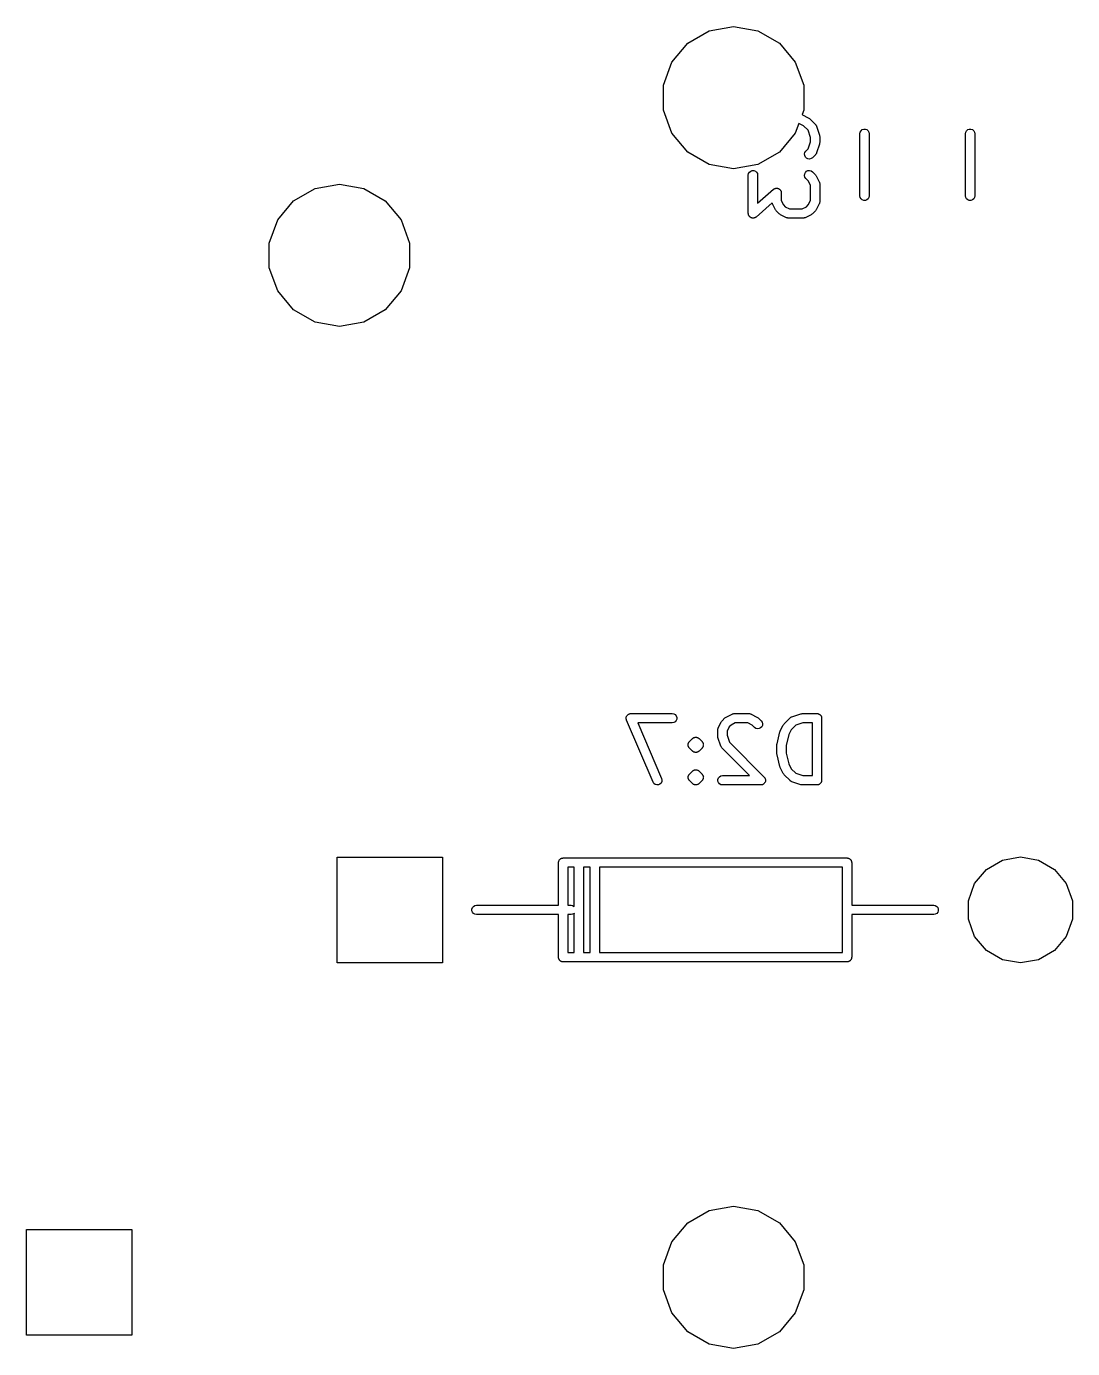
# Model space of a CAD drawing. Extents: x 17 to 274, y -105 to -6.
# Drawn here: x 146.15 to 163, y -75.07 to -53.77 of the extents above; entities that cross this region are included whole.
import ezdxf

# ---------------------------------------------------------------- set-up
doc = ezdxf.new("R2010")
doc.units = 0
doc.header["$MEASUREMENT"] = 0
doc.layers.add('BLACK', color=7, linetype='CONTINUOUS')

msp = doc.modelspace()

# ---------------------------------------------------------------- linework, layer by layer
at = {"layer": 'Black'}
for p, q in [((156.802, -54.0411), (157.148, -53.8418)), ((157.148, -53.8418), (157.54, -53.7726)), ((157.54, -53.7726), (157.932, -53.8418)), ((157.932, -53.8418), (158.278, -54.0411)), ((156.546, -54.3463), (156.802, -54.0411)), ((158.278, -54.0411), (158.534, -54.3463)), ((156.41, -54.7208), (156.546, -54.3463)), ((158.534, -54.3463), (158.67, -54.7208)), ((156.41, -55.1192), (156.41, -54.7208)), ((158.67, -54.7208), (158.67, -55.1192)), ((156.546, -55.4937), (156.41, -55.1192)), ((158.67, -55.1192), (158.643, -55.1934)), ((158.592, -55.3344), (158.534, -55.4937)), ((158.665, -55.3712), (158.592, -55.3344)), ((158.643, -55.1934), (158.648, -55.1948)), ((158.648, -55.1948), (158.743, -55.2424)), ((158.743, -55.2424), (158.753, -55.2496)), ((158.753, -55.2496), (158.763, -55.2565)), ((158.763, -55.2565), (158.858, -55.3517)), ((158.858, -55.3517), (158.86, -55.3553)), ((158.86, -55.3553), (158.864, -55.3581)), ((158.864, -55.3581), (158.868, -55.3659)), ((158.868, -55.3659), (158.873, -55.3731)), ((156.802, -55.7989), (156.546, -55.4937)), ((158.534, -55.4937), (158.278, -55.7989)), ((158.739, -55.4453), (158.665, -55.3712)), ((158.777, -55.5598), (158.739, -55.4453)), ((158.777, -55.6307), (158.777, -55.5598)), ((158.873, -55.3731), (158.874, -55.3772)), ((158.874, -55.3772), (158.876, -55.381)), ((158.876, -55.381), (158.924, -55.5239)), ((158.924, -55.5239), (158.925, -55.5358)), ((158.925, -55.5358), (158.927, -55.5476)), ((158.927, -55.5476), (158.927, -55.6429)), ((159.575, -55.5), (159.58, -55.4743)), ((159.575, -56.5), (159.575, -55.5)), ((159.58, -55.4743), (159.593, -55.4518)), ((159.593, -55.4518), (159.612, -55.435)), ((159.612, -55.435), (159.637, -55.4261)), ((159.637, -55.4261), (159.663, -55.4261)), ((159.663, -55.4261), (159.688, -55.435)), ((159.688, -55.435), (159.707, -55.4518)), ((159.707, -55.4518), (159.72, -55.4743)), ((159.72, -55.4743), (159.725, -55.5)), ((159.725, -55.5), (159.725, -56.5)), ((161.275, -55.5), (161.28, -55.4743)), ((161.275, -56.5), (161.275, -55.5)), ((161.28, -55.4743), (161.293, -55.4518)), ((161.293, -55.4518), (161.312, -55.435)), ((161.312, -55.435), (161.337, -55.4261)), ((161.337, -55.4261), (161.363, -55.4261)), ((161.363, -55.4261), (161.387, -55.435)), ((161.387, -55.435), (161.407, -55.4518)), ((161.407, -55.4518), (161.42, -55.4743)), ((161.42, -55.4743), (161.425, -55.5)), ((161.425, -55.5), (161.425, -56.5)), ((158.689, -55.8016), (158.704, -55.7803)), ((158.704, -55.7803), (158.739, -55.7452)), ((158.739, -55.7452), (158.777, -55.6307)), ((158.924, -55.6666), (158.876, -55.8094)), ((158.925, -55.6547), (158.924, -55.6666)), ((158.927, -55.6429), (158.925, -55.6547)), ((157.148, -55.9982), (156.802, -55.7989)), ((157.54, -56.0674), (157.148, -55.9982)), ((157.932, -55.9982), (157.54, -56.0674)), ((158.278, -55.7989), (157.932, -55.9982)), ((158.682, -55.8268), (158.689, -55.8016)), ((158.685, -55.8527), (158.682, -55.8268)), ((158.696, -55.8764), (158.685, -55.8527)), ((158.714, -55.8948), (158.696, -55.8764)), ((158.738, -55.9058), (158.714, -55.8948)), ((158.764, -55.908), (158.738, -55.9058)), ((158.789, -55.9013), (158.764, -55.908)), ((158.81, -55.8864), (158.789, -55.9013)), ((158.858, -55.8387), (158.81, -55.8864)), ((158.86, -55.8352), (158.858, -55.8387)), ((158.864, -55.8323), (158.86, -55.8352)), ((158.868, -55.8246), (158.864, -55.8323)), ((158.873, -55.8174), (158.868, -55.8246)), ((158.874, -55.8132), (158.873, -55.8174)), ((158.876, -55.8094), (158.874, -55.8132)), ((157.777, -56.1667), (157.782, -56.141)), ((157.777, -56.7857), (157.777, -56.1667)), ((157.782, -56.141), (157.795, -56.1185)), ((157.795, -56.1185), (157.815, -56.1017)), ((157.815, -56.1017), (157.839, -56.0928)), ((157.839, -56.0928), (157.865, -56.0928)), ((157.865, -56.0928), (157.89, -56.1017)), ((157.89, -56.1017), (157.91, -56.1185)), ((157.91, -56.1185), (157.923, -56.141)), ((157.923, -56.141), (157.927, -56.1667)), ((157.927, -56.1667), (157.927, -56.6204)), ((158.682, -56.1732), (158.685, -56.1473)), ((158.689, -56.1984), (158.682, -56.1732)), ((158.685, -56.1473), (158.696, -56.1236)), ((158.704, -56.2197), (158.689, -56.1984)), ((158.696, -56.1236), (158.714, -56.1052)), ((158.714, -56.1052), (158.738, -56.0942)), ((158.738, -56.0942), (158.764, -56.092)), ((158.764, -56.092), (158.789, -56.0987)), ((158.789, -56.0987), (158.81, -56.1136)), ((158.81, -56.1136), (158.858, -56.1613)), ((158.858, -56.1613), (158.865, -56.1711)), ((158.865, -56.1711), (158.872, -56.1807)), ((158.872, -56.1807), (158.919, -56.276)), ((150.452, -56.5811), (150.798, -56.3818)), ((150.798, -56.3818), (151.19, -56.3126)), ((151.19, -56.3126), (151.582, -56.3818)), ((151.582, -56.3818), (151.928, -56.5811)), ((157.927, -56.6204), (158.184, -56.3959)), ((158.184, -56.3959), (158.19, -56.3921)), ((158.19, -56.3921), (158.196, -56.3874)), ((158.196, -56.3874), (158.201, -56.3854)), ((158.201, -56.3854), (158.206, -56.3824)), ((158.206, -56.3824), (158.213, -56.381)), ((158.213, -56.381), (158.22, -56.3785)), ((158.22, -56.3785), (158.226, -56.3785)), ((158.226, -56.3785), (158.232, -56.3774)), ((158.232, -56.3774), (158.239, -56.3785)), ((158.239, -56.3785), (158.246, -56.3785)), ((158.246, -56.3785), (158.252, -56.3805)), ((158.252, -56.3805), (158.258, -56.3814)), ((158.258, -56.3814), (158.264, -56.3849)), ((158.264, -56.3849), (158.271, -56.3874)), ((158.271, -56.3874), (158.275, -56.3911)), ((158.275, -56.3911), (158.28, -56.3939)), ((158.28, -56.3939), (158.285, -56.3995)), ((158.285, -56.3995), (158.291, -56.4042)), ((158.291, -56.4042), (158.294, -56.4092)), ((158.294, -56.4092), (158.297, -56.4135)), ((158.297, -56.4135), (158.3, -56.4204)), ((158.3, -56.4204), (158.304, -56.4267)), ((158.304, -56.4267), (158.305, -56.4324)), ((158.743, -56.2587), (158.704, -56.2197)), ((158.777, -56.3272), (158.743, -56.2587)), ((158.777, -56.5775), (158.777, -56.3272)), ((158.919, -56.276), (158.921, -56.2801)), ((158.921, -56.2801), (158.923, -56.2839)), ((158.923, -56.2839), (158.924, -56.2925)), ((158.924, -56.2925), (158.927, -56.3009)), ((158.927, -56.3009), (158.927, -56.3053)), ((158.927, -56.3053), (158.927, -56.3095)), ((158.927, -56.3095), (158.927, -56.5952)), ((150.196, -56.8863), (150.452, -56.5811)), ((151.928, -56.5811), (152.184, -56.8863)), ((158.162, -56.6147), (157.902, -56.8422)), ((158.163, -56.6209), (158.162, -56.6147)), ((158.165, -56.6246), (158.163, -56.6209)), ((158.166, -56.6288), (158.165, -56.6246)), ((158.214, -56.724), (158.166, -56.6288)), ((158.305, -56.4324), (158.307, -56.4378)), ((158.307, -56.4378), (158.307, -56.4452)), ((158.307, -56.4452), (158.308, -56.4524)), ((158.308, -56.4524), (158.308, -56.5775)), ((158.308, -56.5775), (158.343, -56.646)), ((158.743, -56.646), (158.777, -56.5775)), ((158.919, -56.6288), (158.872, -56.724)), ((158.921, -56.6246), (158.919, -56.6288)), ((158.923, -56.6209), (158.921, -56.6246)), ((158.924, -56.6122), (158.923, -56.6209)), ((158.927, -56.6038), (158.924, -56.6122)), ((158.927, -56.5952), (158.927, -56.5995)), ((158.927, -56.5995), (158.927, -56.6038)), ((159.58, -56.5257), (159.575, -56.5)), ((159.593, -56.5482), (159.58, -56.5257)), ((159.612, -56.565), (159.593, -56.5482)), ((159.637, -56.5739), (159.612, -56.565)), ((159.663, -56.5739), (159.637, -56.5739)), ((159.688, -56.565), (159.663, -56.5739)), ((159.707, -56.5482), (159.688, -56.565)), ((159.72, -56.5257), (159.707, -56.5482)), ((159.725, -56.5), (159.72, -56.5257)), ((161.28, -56.5257), (161.275, -56.5)), ((161.293, -56.5482), (161.28, -56.5257)), ((161.312, -56.565), (161.293, -56.5482)), ((161.337, -56.5739), (161.312, -56.565)), ((161.363, -56.5739), (161.337, -56.5739)), ((161.387, -56.565), (161.363, -56.5739)), ((161.407, -56.5482), (161.387, -56.565)), ((161.42, -56.5257), (161.407, -56.5482)), ((161.425, -56.5), (161.42, -56.5257)), ((157.779, -56.7929), (157.777, -56.7857)), ((157.779, -56.8003), (157.779, -56.7929)), ((157.781, -56.8057), (157.779, -56.8003)), ((157.782, -56.8114), (157.781, -56.8057)), ((157.786, -56.8177), (157.782, -56.8114)), ((157.788, -56.8246), (157.786, -56.8177)), ((157.792, -56.8289), (157.788, -56.8246)), ((157.795, -56.8339), (157.792, -56.8289)), ((157.801, -56.8386), (157.795, -56.8339)), ((157.805, -56.8442), (157.801, -56.8386)), ((157.81, -56.8469), (157.805, -56.8442)), ((157.815, -56.8507), (157.81, -56.8469)), ((157.822, -56.8532), (157.815, -56.8507)), ((157.828, -56.8567), (157.822, -56.8532)), ((157.834, -56.8576), (157.828, -56.8567)), ((157.872, -56.8571), (157.865, -56.8596)), ((157.879, -56.8556), (157.872, -56.8571)), ((157.884, -56.8526), (157.879, -56.8556)), ((157.89, -56.8507), (157.884, -56.8526)), ((157.895, -56.846), (157.89, -56.8507)), ((157.902, -56.8422), (157.895, -56.846)), ((158.221, -56.7337), (158.214, -56.724)), ((158.228, -56.7435), (158.221, -56.7337)), ((158.276, -56.7911), (158.228, -56.7435)), ((158.285, -56.798), (158.276, -56.7911)), ((158.295, -56.8052), (158.285, -56.798)), ((158.39, -56.8528), (158.295, -56.8052)), ((158.343, -56.646), (158.373, -56.6765)), ((158.373, -56.6765), (158.442, -56.7107)), ((158.394, -56.854), (158.39, -56.8528)), ((158.398, -56.8562), (158.394, -56.854)), ((158.407, -56.8577), (158.398, -56.8562)), ((158.442, -56.7107), (158.644, -56.7107)), ((158.644, -56.7107), (158.713, -56.6765)), ((158.688, -56.8562), (158.679, -56.8577)), ((158.691, -56.854), (158.688, -56.8562)), ((158.695, -56.8528), (158.691, -56.854)), ((158.791, -56.8052), (158.695, -56.8528)), ((158.713, -56.6765), (158.743, -56.646)), ((158.8, -56.798), (158.791, -56.8052)), ((158.81, -56.7911), (158.8, -56.798)), ((158.858, -56.7435), (158.81, -56.7911)), ((158.865, -56.7337), (158.858, -56.7435)), ((158.872, -56.724), (158.865, -56.7337)), ((150.06, -57.2608), (150.196, -56.8863)), ((152.184, -56.8863), (152.32, -57.2608)), ((157.839, -56.8596), (157.834, -56.8576)), ((157.847, -56.8596), (157.839, -56.8596)), ((157.854, -56.8607), (157.847, -56.8596)), ((157.86, -56.8596), (157.854, -56.8607)), ((157.865, -56.8596), (157.86, -56.8596)), ((158.415, -56.8602), (158.407, -56.8577)), ((158.42, -56.86), (158.415, -56.8602)), ((158.424, -56.8607), (158.42, -56.86)), ((158.662, -56.8607), (158.424, -56.8607)), ((158.666, -56.86), (158.662, -56.8607)), ((158.67, -56.8602), (158.666, -56.86)), ((158.679, -56.8577), (158.67, -56.8602)), ((150.06, -57.6592), (150.06, -57.2608)), ((152.32, -57.2608), (152.32, -57.6592)), ((150.196, -58.0337), (150.06, -57.6592)), ((152.32, -57.6592), (152.184, -58.0337)), ((150.452, -58.3389), (150.196, -58.0337)), ((152.184, -58.0337), (151.928, -58.3389)), ((150.798, -58.5382), (150.452, -58.3389)), ((151.928, -58.3389), (151.582, -58.5382)), ((151.19, -58.6074), (150.798, -58.5382)), ((151.582, -58.5382), (151.19, -58.6074)), ((155.808, -64.9191), (155.809, -64.9105)), ((155.809, -64.9235), (155.808, -64.9191)), ((155.809, -64.9019), (155.811, -64.8977)), ((155.809, -64.9105), (155.809, -64.9019)), ((155.809, -64.9279), (155.809, -64.9235)), ((155.812, -64.9361), (155.809, -64.9279)), ((155.811, -64.8932), (155.815, -64.8855)), ((155.811, -64.8977), (155.811, -64.8932)), ((155.814, -64.9445), (155.812, -64.9361)), ((156.243, -65.9445), (155.814, -64.9445)), ((155.815, -64.8855), (155.818, -64.8774)), ((155.818, -64.8774), (155.821, -64.874)), ((155.821, -64.874), (155.823, -64.87)), ((155.823, -64.87), (155.829, -64.8641)), ((155.829, -64.8641), (155.835, -64.8575)), ((155.835, -64.8575), (155.839, -64.8552)), ((155.839, -64.8552), (155.842, -64.8522)), ((155.842, -64.8522), (155.85, -64.8488)), ((155.85, -64.8488), (155.857, -64.8444)), ((155.857, -64.8444), (155.862, -64.8437)), ((155.862, -64.8437), (155.866, -64.8419)), ((155.866, -64.8419), (155.874, -64.8414)), ((155.874, -64.8414), (155.883, -64.8399)), ((155.883, -64.8399), (156.55, -64.8399)), ((156.55, -64.8399), (156.575, -64.8444)), ((156.575, -64.8444), (156.598, -64.8575)), ((156.598, -64.8575), (156.615, -64.8774)), ((156.615, -64.8774), (156.623, -64.9019)), ((156.623, -64.9279), (156.615, -64.9524)), ((156.623, -64.9019), (156.623, -64.9279)), ((157.354, -64.9571), (157.401, -64.9095)), ((157.401, -64.9095), (157.411, -64.9026)), ((157.411, -64.9026), (157.421, -64.8955)), ((157.421, -64.8955), (157.516, -64.8478)), ((157.516, -64.8478), (157.52, -64.8466)), ((157.52, -64.8466), (157.524, -64.8444)), ((157.524, -64.8444), (157.533, -64.8429)), ((157.533, -64.8429), (157.541, -64.8404)), ((157.541, -64.8404), (157.545, -64.8407)), ((157.545, -64.8407), (157.55, -64.8399)), ((157.55, -64.8399), (157.788, -64.8399)), ((157.788, -64.8399), (157.792, -64.8407)), ((157.792, -64.8407), (157.796, -64.8404)), ((157.796, -64.8404), (157.805, -64.8429)), ((157.805, -64.8429), (157.813, -64.8444)), ((157.813, -64.8444), (157.817, -64.8466)), ((157.817, -64.8466), (157.821, -64.8478)), ((157.821, -64.8478), (157.916, -64.8955)), ((157.916, -64.8955), (157.926, -64.9026)), ((157.926, -64.9026), (157.936, -64.9095)), ((157.936, -64.9095), (157.984, -64.9571)), ((158.354, -65.0047), (158.449, -64.9095)), ((158.449, -64.9095), (158.452, -64.907)), ((158.452, -64.907), (158.455, -64.9038)), ((158.455, -64.9038), (158.463, -64.8996)), ((158.463, -64.8996), (158.47, -64.8946)), ((158.47, -64.8946), (158.474, -64.8934)), ((158.474, -64.8934), (158.478, -64.8914)), ((158.478, -64.8914), (158.621, -64.8438)), ((158.621, -64.8438), (158.633, -64.842)), ((158.633, -64.842), (158.645, -64.8399)), ((158.645, -64.8399), (158.883, -64.8399)), ((158.883, -64.8399), (158.889, -64.8411)), ((158.889, -64.8411), (158.896, -64.8411)), ((158.896, -64.8411), (158.902, -64.8433)), ((158.902, -64.8433), (158.909, -64.8444)), ((158.909, -64.8444), (158.914, -64.8477)), ((158.914, -64.8477), (158.92, -64.85)), ((158.92, -64.85), (158.925, -64.8542)), ((158.925, -64.8542), (158.931, -64.8575)), ((158.931, -64.8575), (158.935, -64.8625)), ((158.935, -64.8625), (158.94, -64.8667)), ((158.94, -64.8667), (158.944, -64.8724)), ((158.944, -64.8724), (158.948, -64.8774)), ((158.948, -64.8774), (158.95, -64.8836)), ((158.95, -64.8836), (158.953, -64.8893)), ((158.953, -64.8893), (158.955, -64.8957)), ((158.955, -64.8957), (158.957, -64.9019)), ((158.957, -64.9019), (158.957, -64.9085)), ((158.957, -64.9085), (158.958, -64.9149)), ((158.958, -64.9149), (158.958, -65.9149)), ((156.55, -64.9899), (155.997, -64.9899)), ((155.997, -64.9899), (156.38, -65.8854)), ((156.575, -64.9854), (156.55, -64.9899)), ((156.598, -64.9724), (156.575, -64.9854)), ((156.615, -64.9524), (156.598, -64.9724)), ((157.284, -65.1054), (157.285, -65.1011)), ((157.284, -65.2006), (157.284, -65.1054)), ((157.285, -65.0968), (157.287, -65.0884)), ((157.285, -65.1011), (157.285, -65.0968)), ((157.287, -65.0884), (157.289, -65.0797)), ((157.289, -65.0797), (157.291, -65.076)), ((157.291, -65.076), (157.292, -65.0719)), ((157.292, -65.0719), (157.34, -64.9766)), ((157.34, -64.9766), (157.347, -64.967)), ((157.347, -64.967), (157.354, -64.9571)), ((157.468, -65.0546), (157.434, -65.1231)), ((157.434, -65.1231), (157.434, -65.1885)), ((157.499, -65.0242), (157.468, -65.0546)), ((157.567, -64.9899), (157.499, -65.0242)), ((157.77, -64.9899), (157.567, -64.9899)), ((157.838, -65.0242), (157.77, -64.9899)), ((157.877, -65.0632), (157.838, -65.0242)), ((157.899, -65.0781), (157.877, -65.0632)), ((157.924, -65.0849), (157.899, -65.0781)), ((157.95, -65.0826), (157.924, -65.0849)), ((157.974, -65.0716), (157.95, -65.0826)), ((157.992, -65.0532), (157.974, -65.0716)), ((157.984, -64.9571), (157.998, -64.9785)), ((158.003, -65.0296), (157.992, -65.0532)), ((157.998, -64.9785), (158.005, -65.0036)), ((158.005, -65.0036), (158.003, -65.0296)), ((158.239, -65.3253), (158.286, -65.1348)), ((158.286, -65.1348), (158.29, -65.1273)), ((158.29, -65.1273), (158.292, -65.1195)), ((158.292, -65.1195), (158.34, -65.0242)), ((158.34, -65.0242), (158.347, -65.0146)), ((158.347, -65.0146), (158.354, -65.0047)), ((158.468, -65.1022), (158.43, -65.1792)), ((158.542, -65.0281), (158.468, -65.1022)), ((158.657, -64.9899), (158.542, -65.0281)), ((158.808, -64.9899), (158.657, -64.9899)), ((158.808, -65.8399), (158.808, -64.9899)), ((156.808, -65.337), (156.81, -65.3306)), ((156.809, -65.3435), (156.808, -65.337)), ((156.808, -65.35), (156.809, -65.3435)), ((156.81, -65.3564), (156.808, -65.35)), ((156.81, -65.3241), (156.813, -65.3181)), ((156.81, -65.3306), (156.81, -65.3241)), ((156.81, -65.3629), (156.81, -65.3564)), ((156.813, -65.3689), (156.81, -65.3629)), ((156.813, -65.3181), (156.815, -65.3118)), ((156.815, -65.3752), (156.813, -65.3689)), ((156.815, -65.3118), (156.819, -65.3064)), ((156.819, -65.3064), (156.821, -65.3005)), ((156.821, -65.3005), (156.826, -65.2958)), ((156.826, -65.2958), (156.83, -65.2905)), ((156.83, -65.2905), (156.877, -65.2428)), ((156.877, -65.2428), (156.883, -65.2391)), ((156.883, -65.2391), (156.888, -65.2344)), ((156.888, -65.2344), (156.89, -65.233)), ((156.89, -65.233), (156.893, -65.2309)), ((156.893, -65.2309), (156.896, -65.2298)), ((156.896, -65.2298), (156.899, -65.2279)), ((156.899, -65.2279), (156.905, -65.2262)), ((156.905, -65.2262), (156.911, -65.2234)), ((156.911, -65.2234), (156.914, -65.2231)), ((156.914, -65.2231), (156.917, -65.222)), ((156.917, -65.222), (156.921, -65.222)), ((156.921, -65.222), (156.924, -65.2212)), ((156.924, -65.2212), (156.931, -65.2217)), ((156.931, -65.2217), (156.937, -65.2212)), ((156.937, -65.2212), (156.94, -65.222)), ((156.94, -65.222), (156.944, -65.222)), ((156.944, -65.222), (156.947, -65.2231)), ((156.947, -65.2231), (156.95, -65.2234)), ((156.95, -65.2234), (156.956, -65.2262)), ((156.956, -65.2262), (156.962, -65.2279)), ((156.962, -65.2279), (156.965, -65.2298)), ((156.965, -65.2298), (156.968, -65.2309)), ((156.968, -65.2309), (156.971, -65.233)), ((156.971, -65.233), (156.974, -65.2344)), ((156.974, -65.2344), (156.978, -65.2391)), ((156.978, -65.2391), (156.984, -65.2428)), ((156.984, -65.2428), (157.031, -65.2905)), ((157.031, -65.2905), (157.035, -65.2958)), ((157.035, -65.2958), (157.04, -65.3005)), ((157.04, -65.3005), (157.042, -65.3064)), ((157.042, -65.3064), (157.046, -65.3118)), ((157.046, -65.3118), (157.048, -65.3181)), ((157.048, -65.3688), (157.046, -65.3752)), ((157.048, -65.3181), (157.051, -65.3241)), ((157.051, -65.3629), (157.048, -65.3688)), ((157.051, -65.3241), (157.051, -65.3306)), ((157.051, -65.3306), (157.053, -65.337)), ((157.053, -65.35), (157.051, -65.3564)), ((157.051, -65.3564), (157.051, -65.3629)), ((157.053, -65.337), (157.052, -65.3435)), ((157.052, -65.3435), (157.053, -65.35)), ((157.286, -65.2125), (157.284, -65.2006)), ((157.288, -65.2244), (157.286, -65.2125)), ((157.336, -65.3672), (157.288, -65.2244)), ((157.338, -65.371), (157.336, -65.3672)), ((157.339, -65.3752), (157.338, -65.371)), ((157.434, -65.1885), (157.472, -65.303)), ((157.472, -65.303), (158.031, -65.8619)), ((158.236, -65.3435), (158.238, -65.3345)), ((158.236, -65.4864), (158.236, -65.3435)), ((158.238, -65.3345), (158.239, -65.3253)), ((158.43, -65.1792), (158.386, -65.3527)), ((158.386, -65.3527), (158.386, -65.4771)), ((156.819, -65.3806), (156.815, -65.3752)), ((156.821, -65.3865), (156.819, -65.3806)), ((156.826, -65.3912), (156.821, -65.3865)), ((156.83, -65.3965), (156.826, -65.3912)), ((156.877, -65.4441), (156.83, -65.3965)), ((156.883, -65.4479), (156.877, -65.4441)), ((156.888, -65.4525), (156.883, -65.4479)), ((156.89, -65.4539), (156.888, -65.4525)), ((156.893, -65.4561), (156.89, -65.4539)), ((156.896, -65.4572), (156.893, -65.4561)), ((156.899, -65.4591), (156.896, -65.4572)), ((156.905, -65.4608), (156.899, -65.4591)), ((156.911, -65.4636), (156.905, -65.4608)), ((156.914, -65.4638), (156.911, -65.4636)), ((156.917, -65.465), (156.914, -65.4638)), ((156.921, -65.465), (156.917, -65.465)), ((156.924, -65.4658), (156.921, -65.465)), ((156.931, -65.4653), (156.924, -65.4658)), ((156.937, -65.4658), (156.931, -65.4653)), ((156.94, -65.465), (156.937, -65.4658)), ((156.944, -65.465), (156.94, -65.465)), ((156.947, -65.4638), (156.944, -65.465)), ((156.95, -65.4636), (156.947, -65.4638)), ((156.956, -65.4608), (156.95, -65.4636)), ((156.962, -65.4591), (156.956, -65.4608)), ((156.965, -65.4572), (156.962, -65.4591)), ((156.968, -65.4561), (156.965, -65.4572)), ((156.971, -65.4539), (156.968, -65.4561)), ((156.974, -65.4525), (156.971, -65.4539)), ((156.978, -65.4479), (156.974, -65.4525)), ((156.984, -65.4441), (156.978, -65.4479)), ((157.031, -65.3965), (156.984, -65.4441)), ((157.035, -65.3912), (157.031, -65.3965)), ((157.04, -65.3865), (157.035, -65.3912)), ((157.042, -65.3806), (157.04, -65.3865)), ((157.046, -65.3752), (157.042, -65.3806)), ((157.344, -65.3824), (157.339, -65.3752)), ((157.348, -65.3901), (157.344, -65.3824)), ((157.351, -65.393), (157.348, -65.3901)), ((157.354, -65.3965), (157.351, -65.393)), ((157.797, -65.8399), (157.354, -65.3965)), ((158.238, -65.4954), (158.236, -65.4864)), ((158.239, -65.5045), (158.238, -65.4954)), ((158.286, -65.695), (158.239, -65.5045)), ((158.386, -65.4771), (158.43, -65.6506)), ((156.83, -65.8143), (156.877, -65.7666)), ((156.877, -65.7666), (156.883, -65.7629)), ((156.883, -65.7629), (156.888, -65.7582)), ((156.888, -65.7582), (156.89, -65.7569)), ((156.89, -65.7569), (156.893, -65.7547)), ((156.893, -65.7547), (156.896, -65.7536)), ((156.896, -65.7536), (156.899, -65.7517)), ((156.899, -65.7517), (156.905, -65.75)), ((156.905, -65.75), (156.911, -65.7472)), ((156.911, -65.7472), (156.914, -65.747)), ((156.914, -65.747), (156.917, -65.7458)), ((156.917, -65.7458), (156.921, -65.7458)), ((156.921, -65.7458), (156.924, -65.745)), ((156.924, -65.745), (156.931, -65.7455)), ((156.931, -65.7455), (156.937, -65.745)), ((156.937, -65.745), (156.94, -65.7458)), ((156.94, -65.7458), (156.944, -65.7458)), ((156.944, -65.7458), (156.947, -65.747)), ((156.947, -65.747), (156.95, -65.7472)), ((156.95, -65.7472), (156.956, -65.75)), ((156.956, -65.75), (156.962, -65.7517)), ((156.962, -65.7517), (156.965, -65.7536)), ((156.965, -65.7536), (156.968, -65.7547)), ((156.968, -65.7547), (156.971, -65.7569)), ((156.971, -65.7569), (156.974, -65.7582)), ((156.974, -65.7582), (156.978, -65.7629)), ((156.978, -65.7629), (156.984, -65.7666)), ((156.984, -65.7666), (157.031, -65.8143)), ((158.29, -65.7025), (158.286, -65.695)), ((158.292, -65.7104), (158.29, -65.7025)), ((158.34, -65.8056), (158.292, -65.7104)), ((158.43, -65.6506), (158.468, -65.7276)), ((158.468, -65.7276), (158.542, -65.8017)), ((156.257, -65.9663), (156.243, -65.9445)), ((156.278, -65.9819), (156.257, -65.9663)), ((156.303, -65.9894), (156.278, -65.9819)), ((156.329, -65.9879), (156.303, -65.9894)), ((156.353, -65.9777), (156.329, -65.9879)), ((156.372, -65.9598), (156.353, -65.9777)), ((156.383, -65.9366), (156.372, -65.9598)), ((156.38, -65.8854), (156.386, -65.9107)), ((156.386, -65.9107), (156.383, -65.9366)), ((156.808, -65.8608), (156.81, -65.8544)), ((156.809, -65.8673), (156.808, -65.8608)), ((156.808, -65.8738), (156.809, -65.8673)), ((156.81, -65.8802), (156.808, -65.8738)), ((156.81, -65.8479), (156.813, -65.8419)), ((156.81, -65.8544), (156.81, -65.8479)), ((156.81, -65.8867), (156.81, -65.8802)), ((156.813, -65.8927), (156.81, -65.8867)), ((156.813, -65.8419), (156.815, -65.8356)), ((156.815, -65.899), (156.813, -65.8927)), ((156.815, -65.8356), (156.819, -65.8302)), ((156.819, -65.9044), (156.815, -65.899)), ((156.819, -65.8302), (156.821, -65.8243)), ((156.821, -65.9103), (156.819, -65.9044)), ((156.821, -65.8243), (156.826, -65.8196)), ((156.826, -65.915), (156.821, -65.9103)), ((156.826, -65.8196), (156.83, -65.8143)), ((156.83, -65.9203), (156.826, -65.915)), ((156.877, -65.968), (156.83, -65.9203)), ((156.883, -65.9717), (156.877, -65.968)), ((156.888, -65.9764), (156.883, -65.9717)), ((156.89, -65.9778), (156.888, -65.9764)), ((156.893, -65.9799), (156.89, -65.9778)), ((156.896, -65.981), (156.893, -65.9799)), ((156.899, -65.9829), (156.896, -65.981)), ((156.905, -65.9846), (156.899, -65.9829)), ((156.911, -65.9874), (156.905, -65.9846)), ((156.914, -65.9877), (156.911, -65.9874)), ((156.917, -65.9888), (156.914, -65.9877)), ((156.921, -65.9888), (156.917, -65.9888)), ((156.924, -65.9896), (156.921, -65.9888)), ((156.931, -65.9891), (156.924, -65.9896)), ((156.937, -65.9896), (156.931, -65.9891)), ((156.94, -65.9888), (156.937, -65.9896)), ((156.944, -65.9888), (156.94, -65.9888)), ((156.947, -65.9877), (156.944, -65.9888)), ((156.95, -65.9874), (156.947, -65.9877)), ((156.956, -65.9846), (156.95, -65.9874)), ((156.962, -65.9829), (156.956, -65.9846)), ((156.965, -65.981), (156.962, -65.9829)), ((156.968, -65.9799), (156.965, -65.981)), ((156.971, -65.9778), (156.968, -65.9799)), ((156.974, -65.9764), (156.971, -65.9778)), ((156.978, -65.9717), (156.974, -65.9764)), ((156.984, -65.968), (156.978, -65.9717)), ((157.031, -65.9203), (156.984, -65.968)), ((157.031, -65.8143), (157.035, -65.8196)), ((157.035, -65.915), (157.031, -65.9203)), ((157.035, -65.8196), (157.04, -65.8243)), ((157.04, -65.9103), (157.035, -65.915)), ((157.04, -65.8243), (157.042, -65.8302)), ((157.042, -65.9044), (157.04, -65.9103)), ((157.042, -65.8302), (157.046, -65.8356)), ((157.046, -65.899), (157.042, -65.9044)), ((157.046, -65.8356), (157.048, -65.8419)), ((157.048, -65.8927), (157.046, -65.899)), ((157.048, -65.8419), (157.051, -65.8479)), ((157.051, -65.8867), (157.048, -65.8927)), ((157.051, -65.8479), (157.051, -65.8544)), ((157.051, -65.8544), (157.053, -65.8608)), ((157.053, -65.8738), (157.051, -65.8802)), ((157.051, -65.8802), (157.051, -65.8867)), ((157.053, -65.8608), (157.052, -65.8673)), ((157.052, -65.8673), (157.053, -65.8738)), ((157.285, -65.9019), (157.294, -65.8774)), ((157.285, -65.9279), (157.285, -65.9019)), ((157.294, -65.9524), (157.285, -65.9279)), ((157.294, -65.8774), (157.311, -65.8575)), ((157.311, -65.9724), (157.294, -65.9524)), ((157.311, -65.8575), (157.333, -65.8444)), ((157.333, -65.9854), (157.311, -65.9724)), ((157.333, -65.8444), (157.359, -65.8399)), ((157.359, -65.9899), (157.333, -65.9854)), ((157.359, -65.8399), (157.797, -65.8399)), ((157.978, -65.9899), (157.359, -65.9899)), ((157.988, -65.9882), (157.978, -65.9899)), ((157.998, -65.9874), (157.988, -65.9882)), ((158.001, -65.986), (157.998, -65.9874)), ((158.004, -65.9854), (158.001, -65.986)), ((158.012, -65.9805), (158.004, -65.9854)), ((158.021, -65.9764), (158.012, -65.9805)), ((158.023, -65.974), (158.021, -65.9764)), ((158.026, -65.9724), (158.023, -65.974)), ((158.033, -65.9649), (158.026, -65.9724)), ((158.031, -65.8619), (158.037, -65.8699)), ((158.04, -65.9579), (158.033, -65.9649)), ((158.037, -65.8699), (158.043, -65.8774)), ((158.041, -65.9549), (158.04, -65.9579)), ((158.043, -65.9524), (158.041, -65.9549)), ((158.043, -65.8774), (158.044, -65.8805)), ((158.046, -65.9432), (158.043, -65.9524)), ((158.044, -65.8805), (158.046, -65.8832)), ((158.046, -65.8832), (158.049, -65.8927)), ((158.051, -65.9343), (158.046, -65.9432)), ((158.049, -65.8927), (158.052, -65.9019)), ((158.052, -65.9279), (158.051, -65.931)), ((158.051, -65.931), (158.051, -65.9343)), ((158.052, -65.9019), (158.052, -65.9052)), ((158.052, -65.9052), (158.053, -65.9084)), ((158.053, -65.9084), (158.052, -65.9181)), ((158.052, -65.9181), (158.052, -65.9279)), ((158.347, -65.8153), (158.34, -65.8056)), ((158.354, -65.8251), (158.347, -65.8153)), ((158.449, -65.9203), (158.354, -65.8251)), ((158.452, -65.9228), (158.449, -65.9203)), ((158.455, -65.9261), (158.452, -65.9228)), ((158.463, -65.9302), (158.455, -65.9261)), ((158.47, -65.9353), (158.463, -65.9302)), ((158.474, -65.9364), (158.47, -65.9353)), ((158.478, -65.9385), (158.474, -65.9364)), ((158.621, -65.9861), (158.478, -65.9385)), ((158.542, -65.8017), (158.657, -65.8399)), ((158.633, -65.9878), (158.621, -65.9861)), ((158.645, -65.9899), (158.633, -65.9878)), ((158.883, -65.9899), (158.645, -65.9899)), ((158.657, -65.8399), (158.808, -65.8399)), ((158.889, -65.9888), (158.883, -65.9899)), ((158.896, -65.9888), (158.889, -65.9888)), ((158.902, -65.9865), (158.896, -65.9888)), ((158.909, -65.9854), (158.902, -65.9865)), ((158.914, -65.9821), (158.909, -65.9854)), ((158.92, -65.9799), (158.914, -65.9821)), ((158.925, -65.9757), (158.92, -65.9799)), ((158.931, -65.9724), (158.925, -65.9757)), ((158.935, -65.9673), (158.931, -65.9724)), ((158.94, -65.9631), (158.935, -65.9673)), ((158.944, -65.9574), (158.94, -65.9631)), ((158.948, -65.9524), (158.944, -65.9574)), ((158.95, -65.9463), (158.948, -65.9524)), ((158.953, -65.9406), (158.95, -65.9463)), ((158.955, -65.9341), (158.953, -65.9406)), ((158.957, -65.9279), (158.955, -65.9341)), ((158.958, -65.9149), (158.957, -65.9214)), ((158.957, -65.9214), (158.957, -65.9279)), ((151.151, -68.8522), (151.151, -67.1529)), ((151.151, -67.1529), (152.85, -67.1529)), ((152.85, -67.1529), (152.85, -68.8522)), ((154.72, -67.2405), (154.721, -67.2341)), ((154.72, -67.9275), (154.72, -67.2405)), ((154.721, -67.2275), (154.723, -67.2213)), ((154.721, -67.2341), (154.721, -67.2275)), ((154.723, -67.2213), (154.724, -67.2149)), ((154.724, -67.2149), (154.727, -67.2092)), ((154.727, -67.2092), (154.73, -67.203)), ((154.73, -67.203), (154.734, -67.198)), ((154.734, -67.198), (154.737, -67.1923)), ((154.737, -67.1923), (154.742, -67.1881)), ((154.742, -67.1881), (154.746, -67.1831)), ((154.746, -67.1831), (154.752, -67.1798)), ((154.752, -67.1798), (154.757, -67.1756)), ((154.757, -67.1756), (154.763, -67.1733)), ((154.763, -67.1733), (154.769, -67.1701)), ((154.769, -67.1701), (154.775, -67.1689)), ((154.775, -67.1689), (154.781, -67.1667)), ((154.781, -67.1667), (154.788, -67.1667)), ((154.788, -67.1667), (154.795, -67.1655)), ((154.795, -67.1655), (159.367, -67.1655)), ((159.367, -67.1655), (159.373, -67.1667)), ((159.373, -67.1667), (159.38, -67.1667)), ((159.38, -67.1667), (159.386, -67.1689)), ((159.386, -67.1689), (159.392, -67.1701)), ((159.392, -67.1701), (159.398, -67.1733)), ((159.398, -67.1733), (159.404, -67.1756)), ((159.404, -67.1756), (159.409, -67.1798)), ((159.409, -67.1798), (159.415, -67.1831)), ((159.415, -67.1831), (159.419, -67.1881)), ((159.419, -67.1881), (159.424, -67.1923)), ((159.424, -67.1923), (159.427, -67.198)), ((159.427, -67.198), (159.431, -67.203)), ((159.431, -67.203), (159.434, -67.2092)), ((159.434, -67.2092), (159.437, -67.2149)), ((159.437, -67.2149), (159.438, -67.2213)), ((159.438, -67.2213), (159.44, -67.2275)), ((159.44, -67.2275), (159.44, -67.2341)), ((159.44, -67.2341), (159.442, -67.2405)), ((159.442, -67.2405), (159.442, -67.9275)), ((161.612, -67.3492), (161.869, -67.2011)), ((161.869, -67.2011), (162.161, -67.1497)), ((162.161, -67.1497), (162.452, -67.2011)), ((162.452, -67.2011), (162.709, -67.3492)), ((154.87, -67.3155), (154.87, -67.9275)), ((154.974, -67.3155), (154.87, -67.3155)), ((154.974, -67.9496), (154.974, -67.3155)), ((155.124, -67.3155), (155.124, -68.6895)), ((155.228, -67.3155), (155.124, -67.3155)), ((155.228, -68.6895), (155.228, -67.3155)), ((155.378, -67.3155), (155.378, -68.6895)), ((159.292, -67.3155), (155.378, -67.3155)), ((159.292, -68.6895), (159.292, -67.3155)), ((161.422, -67.5761), (161.612, -67.3492)), ((162.709, -67.3492), (162.899, -67.5761)), ((161.321, -67.8544), (161.422, -67.5761)), ((162.899, -67.5761), (163, -67.8544)), ((153.372, -67.9321), (153.398, -67.9275)), ((153.398, -67.9275), (154.72, -67.9275)), ((154.87, -67.9275), (154.922, -67.9275)), ((154.922, -67.9275), (154.947, -67.9321)), ((159.442, -67.9275), (160.764, -67.9275)), ((160.764, -67.9275), (160.789, -67.9321)), ((161.321, -68.1506), (161.321, -67.8544)), ((163, -67.8544), (163, -68.1506)), ((153.324, -67.9895), (153.333, -67.965)), ((153.324, -68.0156), (153.324, -67.9895)), ((153.333, -68.04), (153.324, -68.0156)), ((153.333, -67.965), (153.349, -67.9451)), ((153.349, -68.06), (153.333, -68.04)), ((153.349, -67.9451), (153.372, -67.9321)), ((153.372, -68.073), (153.349, -68.06)), ((153.398, -68.0775), (153.372, -68.073)), ((154.72, -68.0775), (153.398, -68.0775)), ((154.72, -68.7645), (154.72, -68.0775)), ((154.922, -68.0775), (154.87, -68.0775)), ((154.87, -68.0775), (154.87, -68.6895)), ((154.947, -68.073), (154.922, -68.0775)), ((154.947, -67.9321), (154.97, -67.9451)), ((154.97, -68.06), (154.947, -68.073)), ((154.97, -67.9451), (154.974, -67.9496)), ((154.974, -68.0555), (154.97, -68.06)), ((154.974, -68.6895), (154.974, -68.0555)), ((160.764, -68.0775), (159.442, -68.0775)), ((159.442, -68.0775), (159.442, -68.7645)), ((160.789, -68.073), (160.764, -68.0775)), ((160.789, -67.9321), (160.812, -67.9451)), ((160.812, -68.06), (160.789, -68.073)), ((160.812, -67.9451), (160.828, -67.965)), ((160.828, -68.04), (160.812, -68.06)), ((160.828, -67.965), (160.837, -67.9895)), ((160.837, -68.0156), (160.828, -68.04)), ((160.837, -67.9895), (160.837, -68.0156)), ((161.422, -68.429), (161.321, -68.1506)), ((163, -68.1506), (162.899, -68.429)), ((161.612, -68.6559), (161.422, -68.429)), ((162.899, -68.429), (162.709, -68.6559)), ((154.721, -68.771), (154.72, -68.7645)), ((154.721, -68.7776), (154.721, -68.771)), ((154.723, -68.7837), (154.721, -68.7776)), ((154.87, -68.6895), (154.974, -68.6895)), ((155.124, -68.6895), (155.228, -68.6895)), ((155.378, -68.6895), (159.292, -68.6895)), ((159.44, -68.7776), (159.438, -68.7837)), ((159.442, -68.7645), (159.44, -68.771)), ((159.44, -68.771), (159.44, -68.7776)), ((161.869, -68.804), (161.612, -68.6559)), ((162.709, -68.6559), (162.452, -68.804)), ((152.85, -68.8522), (151.151, -68.8522)), ((154.724, -68.7902), (154.723, -68.7837)), ((154.727, -68.7959), (154.724, -68.7902)), ((154.73, -68.802), (154.727, -68.7959)), ((154.734, -68.8071), (154.73, -68.802)), ((154.737, -68.8127), (154.734, -68.8071)), ((154.742, -68.817), (154.737, -68.8127)), ((154.746, -68.822), (154.742, -68.817)), ((154.752, -68.8253), (154.746, -68.822)), ((154.757, -68.8295), (154.752, -68.8253)), ((154.763, -68.8317), (154.757, -68.8295)), ((154.769, -68.835), (154.763, -68.8317)), ((154.775, -68.8362), (154.769, -68.835)), ((154.781, -68.8384), (154.775, -68.8362)), ((154.788, -68.8384), (154.781, -68.8384)), ((154.795, -68.8395), (154.788, -68.8384)), ((159.367, -68.8395), (154.795, -68.8395)), ((159.373, -68.8384), (159.367, -68.8395)), ((159.38, -68.8384), (159.373, -68.8384)), ((159.386, -68.8362), (159.38, -68.8384)), ((159.392, -68.835), (159.386, -68.8362)), ((159.398, -68.8317), (159.392, -68.835)), ((159.404, -68.8295), (159.398, -68.8317)), ((159.409, -68.8253), (159.404, -68.8295)), ((159.415, -68.822), (159.409, -68.8253)), ((159.419, -68.817), (159.415, -68.822)), ((159.424, -68.8127), (159.419, -68.817)), ((159.427, -68.8071), (159.424, -68.8127)), ((159.431, -68.802), (159.427, -68.8071)), ((159.434, -68.7959), (159.431, -68.802)), ((159.437, -68.7902), (159.434, -68.7959)), ((159.438, -68.7837), (159.437, -68.7902)), ((162.161, -68.8554), (161.869, -68.804)), ((162.452, -68.804), (162.161, -68.8554)), ((157.148, -72.8418), (157.54, -72.7726)), ((157.54, -72.7726), (157.932, -72.8418)), ((156.546, -73.3463), (156.802, -73.0411)), ((156.802, -73.0411), (157.148, -72.8418)), ((157.932, -72.8418), (158.278, -73.0411)), ((158.278, -73.0411), (158.534, -73.3463)), ((146.148, -74.8501), (146.148, -73.1509)), ((146.148, -73.1509), (147.847, -73.1509)), ((147.847, -73.1509), (147.847, -74.8501)), ((156.41, -73.7208), (156.546, -73.3463)), ((158.534, -73.3463), (158.67, -73.7208)), ((156.41, -74.1192), (156.41, -73.7208)), ((158.67, -73.7208), (158.67, -74.1192)), ((156.546, -74.4937), (156.41, -74.1192)), ((158.67, -74.1192), (158.534, -74.4937)), ((156.802, -74.7989), (156.546, -74.4937)), ((158.534, -74.4937), (158.278, -74.7989)), ((147.847, -74.8501), (146.148, -74.8501)), ((157.148, -74.9982), (156.802, -74.7989)), ((158.278, -74.7989), (157.932, -74.9982)), ((157.54, -75.0674), (157.148, -74.9982)), ((157.932, -74.9982), (157.54, -75.0674))]:
    msp.add_line(p, q, dxfattribs=at)

doc.saveas('drawing.dxf')
